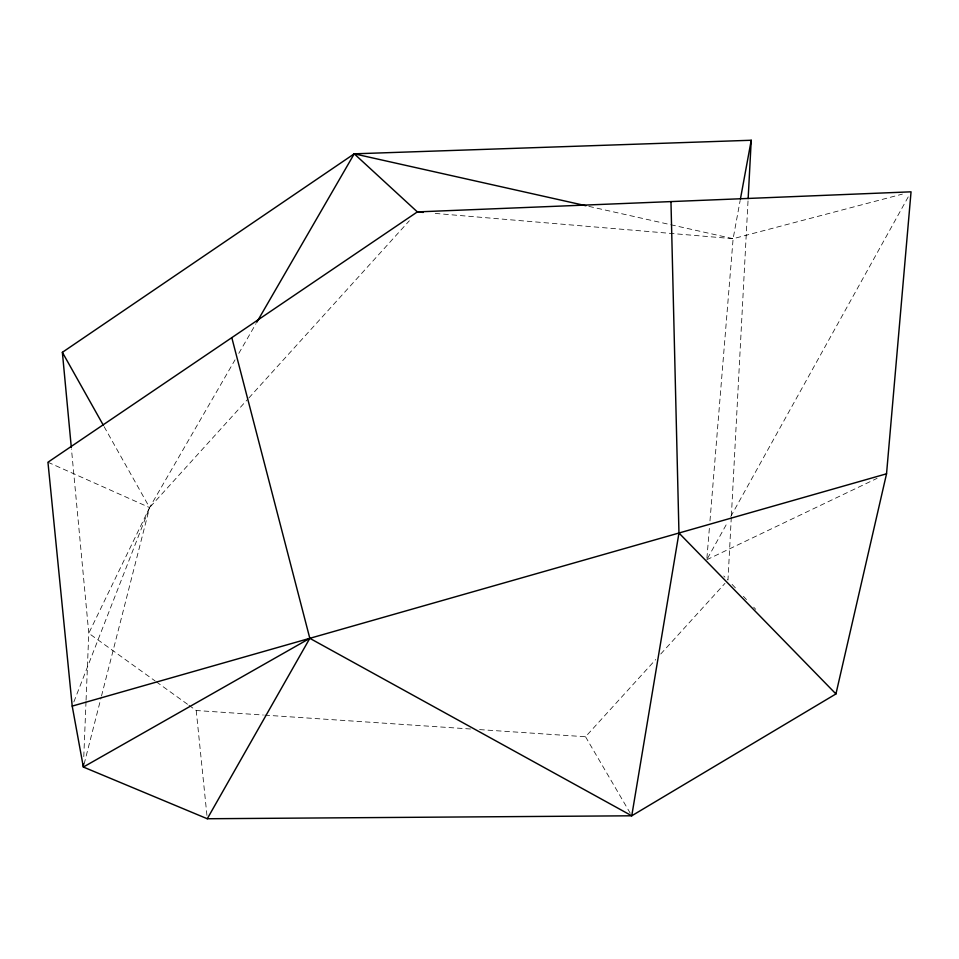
<?xml version="1.0" encoding="UTF-8"?>
<svg xmlns="http://www.w3.org/2000/svg" width="959" height="959" viewBox="0 0 959 959"><rect width="100%" height="100%" fill="white"/><g stroke="black" fill="none" stroke-linecap="round" stroke-linejoin="round"><path stroke-width="0.72" stroke-dasharray="4.79 3.6" d="M83.781 756.639L86.01 701.652M86.07 700.166L88.779 633.276L71.457 448.944M731.297 517.237L727.977 580.063L723.745 575.999M731.381 515.738L748.068 200.095M706.915 558.234L709.48 526.875M709.972 520.905L733.12 238.695L740.156 200.491M84.104 764.143L101.127 697.469M101.498 696.018L149.592 507.575L235.039 359.853M73.843 701.928L149.592 507.575L247.878 399.052M104.147 426.695L149.592 507.575L88.779 633.276L155.178 680.998M707.514 558.426L727.869 521.756M730.782 516.517L908.868 195.744M238.791 353.38L256.029 323.567M248.884 397.949L409.337 220.762M479.62 729.607L585.529 736.752L655.752 659.516M660.763 653.99L724.968 583.372M706.795 559.732L877.077 478.337M435.23 213.425L733.12 238.695L902.371 194.114M188.971 705.297L196.223 710.511L263.341 715.03M264.828 715.138L470.677 729.008M588.85 206.377L733.12 238.695M47.95 462.238L149.592 507.575M156.377 681.873L187.772 704.433M732.089 584.403L737.231 589.821M743.405 596.33L746.486 599.591M753.678 607.179L755.74 609.349M585.529 736.752L630.267 813.244M196.223 710.511L206.976 815.785"/><path stroke-width="1.44" d="M83.481 764.071L83.361 767.044L207.276 818.746L631.753 815.797L835.936 693.944L886.536 473.806L911.05 191.824L417.357 211.903L47.95 462.238L72.213 706.1L83.361 767.044L309.817 638.322L631.753 815.797L678.96 533.024L670.964 201.594M748.152 198.597L751.233 140.254L354.231 153.824L62.371 352.325L71.314 447.457M740.42 199.028L751.233 140.254M207.276 818.746L309.817 638.322L231.802 337.652M256.784 322.272L354.231 153.824L585.937 205.729M72.213 706.1L886.536 473.806M423.315 212.418L417.357 211.903L354.231 153.824M678.96 533.024L835.936 693.944M62.371 352.325L103.416 425.388"/></g></svg>
